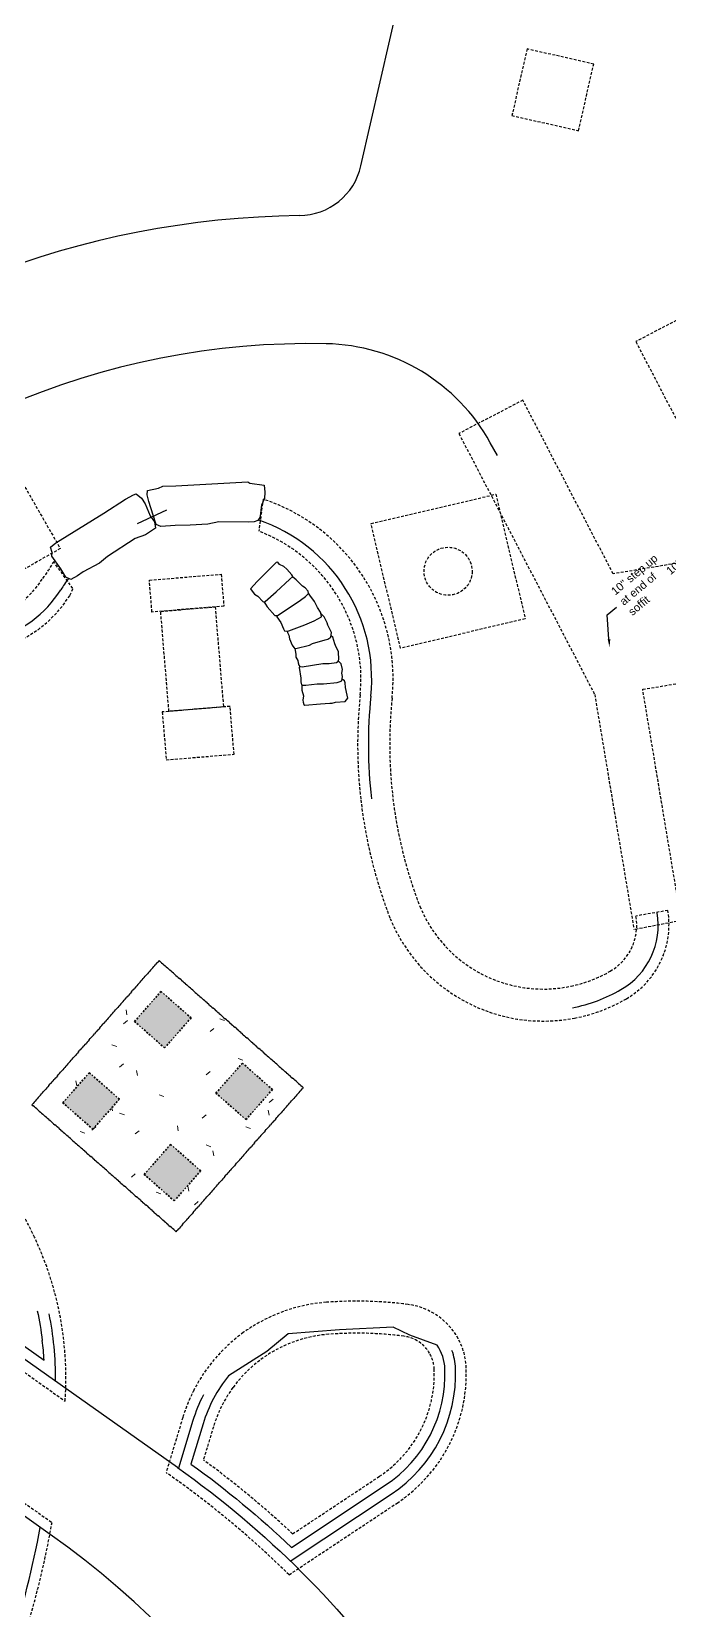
# Model space of a CAD drawing. Header units: feet. Extents: x -128 to 1593, y 35 to 1363.
# Drawn here: x 653.3 to 693.2, y 796.2 to 894.9 of the extents above; entities that cross this region are included whole.
import ezdxf
from ezdxf import colors
from ezdxf.entities.mleader import LeaderData, LeaderLine
from ezdxf.math import Vec2, Vec3

# ---------------------------------------------------------------- set-up
doc = ezdxf.new("R2010")
doc.units = ezdxf.units.FT
doc.header["$LTSCALE"] = 0.7
doc.header["$MEASUREMENT"] = 0
doc.linetypes.add('Dash', pattern=[0.25, 0.125, -0.125])
doc.linetypes.add('HIDDEN', pattern=[0.375, 0.25, -0.125])
doc.layers.get('0').update_dxf_attribs({"color": 250})
for name, color, linetype in [('L-CURB', 250, 'Continuous'), ('L-FOUNDATION-PLAY', 250, 'HIDDEN'), ('L-FOUNDATION-SPREAD', 250, 'HIDDEN'), ('L-PVMT', 250, 'Continuous'), ('L-STONE', 250, 'Continuous'), ('S-FNDN', 250, 'Dash')]:
    doc.layers.add(name, color=color, linetype=linetype)
doc.layers.add('L-NONPLOT', color=250, linetype='Continuous', plot=False)
doc.styles.get("Standard").update_dxf_attribs({"font": 'arial.ttf'})

# ---------------------------------------------------------------- blocks, each defined once
blk = doc.blocks.new('Structural Foundations 1 - Structural Foundations 1-1207264-L1 - Structural')
at = {"layer": 'S-FNDN'}
h = blk.add_hatch(color=256, dxfattribs=at)
h.paths.add_polyline_path([(34.102, -6.688), (36.572, -6.306), (36.19, -3.835), (33.719, -4.217)])
h.paths.add_polyline_path([(40.792, -5.653), (43.263, -5.271), (42.881, -2.8), (40.41, -3.182)])
h.paths.add_polyline_path([(33.067, 0.003), (35.537, 0.385), (35.155, 2.856), (32.685, 2.473)])
h.paths.add_polyline_path([(39.757, 1.038), (42.228, 1.42), (41.846, 3.89), (39.375, 3.508)])
for p, q in [((41.846, 3.89), (39.375, 3.508)), ((39.375, 3.508), (41.846, 3.89)), ((39.375, 3.508), (39.757, 1.038)), ((39.757, 1.038), (39.375, 3.508)), ((42.228, 1.42), (41.846, 3.89)), ((41.846, 3.89), (42.228, 1.42)), ((35.155, 2.856), (32.685, 2.473)), ((32.685, 2.473), (35.155, 2.856)), ((32.685, 2.473), (33.067, 0.003)), ((33.067, 0.003), (32.685, 2.473)), ((35.537, 0.385), (35.155, 2.856)), ((35.155, 2.856), (35.537, 0.385)), ((39.757, 1.038), (42.228, 1.42)), ((42.228, 1.42), (39.757, 1.038)), ((33.067, 0.003), (35.537, 0.385)), ((35.537, 0.385), (33.067, 0.003)), ((42.881, -2.8), (40.41, -3.182)), ((40.41, -3.182), (42.881, -2.8)), ((43.263, -5.271), (42.881, -2.8)), ((42.881, -2.8), (43.263, -5.271)), ((36.19, -3.835), (33.719, -4.217)), ((33.719, -4.217), (36.19, -3.835)), ((36.572, -6.306), (36.19, -3.835)), ((36.19, -3.835), (36.572, -6.306)), ((40.41, -3.182), (40.792, -5.653)), ((40.792, -5.653), (40.41, -3.182)), ((33.719, -4.217), (34.102, -6.688)), ((34.102, -6.688), (33.719, -4.217)), ((40.792, -5.653), (43.263, -5.271)), ((43.263, -5.271), (40.792, -5.653)), ((34.102, -6.688), (36.572, -6.306)), ((36.572, -6.306), (34.102, -6.688))]:
    blk.add_line(p, q, dxfattribs=at)

msp = doc.modelspace()

# ---------------------------------------------------------------- hatches: boundary and pattern name
at = {"layer": 'S-FNDN', "lineweight": 9}
h = msp.add_hatch(dxfattribs=at)
h.set_pattern_fill('FP_1', color=256, angle=48.6032916, style=0, pattern_type=2)
h.set_pattern_definition([(39.8113, (632.031, 805.3427), (4.67015, 6.39207), [0.3168, -5.443, 0.3168, -5.443, -30.72]), (39.8113, (632.031, 805.3427), (4.67015, 6.39207), [-11.52, 0.3168, -11.203, 0.3168, -5.443, -13.44]), (39.8113, (632.031, 805.3427), (4.67015, 6.39207), [-28.8, 0.3168, -3.523, 0.3168, -9.283]), (159.8113, (633.629, 807.9238), (-7.87077, 0.84843), [0.3168, -5.443, 0.3168, -5.443, -30.72]), (159.8113, (633.629, 807.9238), (-7.87077, 0.84843), [-11.52, 0.3168, -11.203, 0.3168, -5.443, -13.44]), (159.8113, (633.629, 807.9238), (-7.87077, 0.84843), [-28.8, 0.3168, -3.523, 0.3168, -9.283]), (279.8113, (631.9075, 811.489), (3.20062, -7.2405), [0.3168, -5.443, 0.3168, -5.443, -30.72]), (279.8113, (631.9075, 811.489), (3.20062, -7.2405), [-11.52, 0.3168, -11.203, 0.3168, -5.443, -13.44]), (279.8113, (631.9075, 811.489), (3.20062, -7.2405), [-28.8, 0.3168, -3.523, 0.3168, -9.283])])
h.paths.add_polyline_path([(662.365556, 819.892738), (670.300781, 828.894527), (661.298993, 836.829752), (653.363767, 827.827963), (660.893262, 821.19059)])
h.paths.add_polyline_path([(662.244242, 821.819195), (660.36887, 823.472366), (662.022042, 825.347739), (663.897414, 823.694567)])
h.paths.add_polyline_path([(666.721153, 826.89784), (664.84578, 828.551012), (666.498952, 830.426385), (668.374325, 828.773213), (667.68191, 827.987732)])
h.paths.add_polyline_path([(657.165597, 826.296105), (655.290224, 827.949277), (656.943396, 829.824649), (658.818769, 828.171477), (657.602326, 826.791534)])
h.paths.add_polyline_path([(661.642507, 831.374751), (659.767134, 833.027922), (661.420306, 834.903295), (663.295679, 833.250123)])
at = {"layer": 'S-FNDN'}
h = msp.add_hatch(color=256, dxfattribs=at)
h.paths.add_polyline_path([(662.244242, 821.819195), (663.897414, 823.694567), (662.022042, 825.347739), (660.36887, 823.472366)])
h.paths.add_polyline_path([(666.721153, 826.89784), (668.374325, 828.773213), (666.498952, 830.426385), (664.84578, 828.551012)])
h.paths.add_polyline_path([(657.165597, 826.296105), (658.818769, 828.171477), (656.943396, 829.824649), (655.290224, 827.949277)])
h.paths.add_polyline_path([(661.642507, 831.374751), (663.295679, 833.250123), (661.420306, 834.903295), (659.767134, 833.027922)])

# ---------------------------------------------------------------- linework, layer by layer
at = {"layer": 'L-CURB'}
for points in [[(640.494496, 820.710417), (640.879806, 821.254458), (654.118775, 811.878126, 0.015839658), (654.009637, 813.097879)], [(653.693539, 814.94578, -0.024256612), (654.009637, 813.097879)], [(679.142342, 811.326868, 0.140379909), (678.654805, 812.808965, 0.121756173)], [(664.049961, 807.898055), (663.289658, 805.379924, -0.033637288), (669.564825, 800.174101), (675.4213, 804.058359)]]:
    msp.add_lwpolyline(points, format="xyb", dxfattribs=at)
msp.add_lwpolyline([(676.958315, 813.424966), (675.907323, 813.938716), (672.565821, 813.768626), (669.349549, 813.509436), (668.0233, 812.403082), (665.638832, 810.900584, 0.09704733), (664.049961, 807.898055), (663.289658, 805.379924, -0.033637288), (669.564825, 800.174101), (675.421322, 804.058373, 0.261751648), (679.142342, 811.326868, 0.140379909), (678.654805, 812.808965)], format="xyb", close=True, dxfattribs=at)
at = {"layer": 'L-FOUNDATION-PLAY'}
for p, q in [((684.272542, 893.776348), (683.322046, 889.618514)), ((688.430376, 892.825852), (684.272542, 893.776348)), ((687.47988, 888.668018), (688.430376, 892.825852)), ((683.322046, 889.618514), (687.47988, 888.668018))]:
    msp.add_line(p, q, dxfattribs=at)
for points in [[(660.855664, 858.599783), (660.691406, 860.593027), (665.176204, 860.962606), (665.340461, 858.969362)], [(665.976802, 849.717806), (665.730812, 852.707704), (661.497644, 852.359535), (661.743557, 849.369631)]]:
    msp.add_lwpolyline(points, close=True, dxfattribs=at)
at = {"layer": 'L-FOUNDATION-SPREAD'}
for p, q in [((667.790207, 865.655233), (667.524368, 863.652011)), ((655.915309, 860.067264), (654.718989, 861.750734)), ((655.733056, 859.642821), (655.915309, 860.067264)), ((640.109186, 820.166376), (655.433021, 809.313463)), ((662.773539, 808.283446), (661.736151, 804.847604)), ((669.408479, 798.470467), (676.158263, 802.947205))]:
    msp.add_line(p, q, dxfattribs=at)
for points in [[(695.050957, 877.574306), (691.05853, 875.498126), (697.890191, 862.361069), (689.646338, 860.985104), (684.006282, 871.830746), (680.013855, 869.754566)], [(680.013855, 869.754566), (688.489742, 853.455714), (690.945847, 838.764575)], [(693.900931, 839.323293), (691.489088, 853.77343), (706.155149, 856.221312)], [(693.900931, 839.323293), (690.934947, 838.762514)], [(693.061253, 839.958358), (691.065543, 839.613233)], [(669.636979, 801.021926), (675.05282, 804.613937)]]:
    msp.add_lwpolyline(points, dxfattribs=at)
for points in [[(648.190969, 858.587856), (644.208418, 865.526105), (651.146667, 869.508655), (655.129217, 862.570406)], [(676.367655, 856.337284), (674.529074, 864.123144), (682.314934, 865.961726), (684.153515, 858.175866)], [(661.397788, 858.644458), (664.798337, 858.924687), (665.314907, 852.673767), (661.913626, 852.393478)]]:
    msp.add_lwpolyline(points, close=True, dxfattribs=at)
for points in [[(650.066355, 792.479422, 0.0383368), (652.411226, 800.833496), (635.100154, 813.093843), (636.256085, 814.725966), (654.613704, 801.724415, -0.034614099), (652.653966, 793.851608, -0.04018387), (651.443894, 790.93677)], [(664.688171, 807.705359), (664.064689, 805.640379, -0.02952615), (669.636979, 801.021926)], [(661.736151, 804.847604, -0.042110766), (669.408479, 798.470467, -0.04037412)]]:
    msp.add_lwpolyline(points, format="xyb", dxfattribs=at)
msp.add_circle((679.341295, 861.149505), 1.5, dxfattribs=at)
for centre, radius, start, end in [((664.09417, 854.436855), 11.811549, 354.06618318, 71.76487731), ((664.03849, 854.422882), 9.865504, 354.17244128, 69.30825229), ((649.39243, 864.471155), 5.981047, 320.9465955, 332.94534662), ((649.231761, 863.706186), 5.666667, 242.22365583, 327.99426938), ((649.231761, 863.706186), 7.666667, 242.22365559, 327.99426918), ((703.822006, 850.326887), 30.128318, 174.10509089, 186.59588102), ((703.822443, 850.326888), 28.128752, 174.10518595, 186.36947264), ((703.759979, 850.315914), 28.065456, 186.36135443, 201.10316599), ((703.749172, 850.313753), 30.054457, 186.58695797, 201.16076417), ((685.283962, 843.380164), 10.333333, 202.26766085, 280.83537017), ((685.283962, 843.380164), 8.333333, 202.35229651, 282.03844196), ((687.825725, 839.026934), 3.292442, 299.84675221, 10.25759897), ((687.760942, 839.081721), 5.372316, 300.25274067, 9.39133606), ((685.283962, 843.380164), 8.333333, 282.03844196, 300.10870056), ((685.283962, 843.380164), 10.333333, 280.83537017, 300.10870056), ((634.817463, 810.765894), 20.666665, 25.13074567, 31.60872428), ((634.81751, 810.765913), 20.666614, 355.96992989, 25.13075226), ((672.506251, 805.344836), 10.166667, 94.32746757, 119.14092359), ((673.638103, 790.3876), 25.166667, 82.68710344, 94.32746757), ((676.311148, 811.216782), 4.166667, 21.04961537, 82.68710322), ((672.506251, 805.344836), 10.166667, 119.14092359, 125.81506041), ((672.506251, 805.344836), 10.166667, 125.81506041, 152.71781383), ((672.506251, 805.344836), 8.166667, 94.32746757, 143.92762582), ((673.638103, 790.3876), 23.166667, 82.68710344, 94.32746757), ((676.311148, 811.216782), 2.166667, 29.9945081, 82.68710344), ((676.311148, 811.216782), 4.166666, 2.22672618, 21.04961604), ((676.311148, 811.216782), 2.166667, 2.22672565, 29.9945081), ((670.8153, 811.003086), 7.666668, 303.55381275, 2.22672576), ((670.815303, 811.003084), 9.666664, 303.55382328, 2.2267374), ((672.506251, 805.344836), 10.166667, 152.71781383, 163.19929115), ((672.506251, 805.344836), 8.166667, 143.92762582, 163.19929105)]:
    msp.add_arc(centre, radius, start, end, dxfattribs=at)
at = {"layer": 'L-NONPLOT'}
msp.add_lwpolyline([(659.955313, 864.131621), (661.773445, 864.993987)], dxfattribs=at)
at = {"layer": 'L-PVMT'}
for p, q in [((673.899623, 886.473936), (677.130439, 900.605435)), ((662.458063, 805.154999), (625.655011, 831.220293)), ((654.501647, 800.986846), (619.301057, 825.917217)), ((669.488694, 799.323639), (675.789781, 803.502782))]:
    msp.add_line(p, q, dxfattribs=at)
for points in [[(682.421017, 868.376382), (681.975091, 869.180737)], [(663.411778, 808.090842), (662.513488, 805.115697)]]:
    msp.add_lwpolyline(points, dxfattribs=at)
for points in [[(654.415235, 814.756789, -0.025671209), (654.721045, 812.727356)], [(654.721045, 812.727356, -0.027049838), (654.816473, 810.567058)], [(662.458063, 805.154999, -0.084880981), (676.757072, 790.85053, -0.084880981)]]:
    msp.add_lwpolyline(points, format="xyb", dxfattribs=at)
for centre, radius, start, end in [((670.000234, 887.365435), 4, 270.6894816, 347.12207288), ((670.72224, 827.369779), 56, 90.6894816, 132.07535413), ((670.72275, 827.370318), 48.000019, 88.7946853, 138.11102177), ((671.480015, 863.362372), 12, 29.00312475, 88.79468031), ((664.071675, 854.431114), 10.5, 354.10509089, 71.00556329), ((649.231761, 863.706186), 7, 242.22365559, 327.99426918), ((664.071675, 854.431114), 10.5, 143.36985555, 147.99426918), ((703.822006, 850.326887), 29.461651, 174.10509089, 186.59588107), ((687.792173, 839.054787), 4.666667, 300.10870068, 9.38367408), ((685.283962, 843.380164), 9.666667, 280.83537015, 300.10870068), ((676.311148, 811.216782), 3.5, 2.22672576, 21.04961556), ((670.815301, 811.003085), 9, 303.5538179, 2.22673217), ((672.506251, 805.344836), 9.5, 152.71781383, 163.19929105), ((1006.900791, 1063.210193), 562, 207.81395683, 236.05602865), ((596.840692, 811.925239), 58, 342.05684606, 349.57017518), ((622.713563, 756.103467), 55, 10.22477851, 54.69244995)]:
    msp.add_arc(centre, radius, start, end, dxfattribs=at)
at = {"layer": 'L-STONE'}
for points in [[(657.570095, 861.655115), (656.55207, 861.106614), (656.20327, 860.861176), (655.787187, 860.627271), (655.470561, 860.780533), (655.166317, 861.299703), (654.597763, 862.094765), (654.615221, 862.310132), (654.512652, 862.660295), (654.853986, 862.928006), (657.851152, 864.787148), (659.210214, 865.647801), (659.692342, 865.917618), (659.877378, 865.974667), (660.202095, 865.724457), (660.420593, 865.351607), (660.737302, 864.601218), (661.020449, 864.227712), (661.065811, 863.843302), (660.445357, 863.430456), (659.801847, 863.186449), (658.076969, 862.072893)], [(666.829141, 866.72985), (666.964518, 866.654082), (667.854237, 866.524696), (667.898889, 866.098045), (667.880262, 865.700887), (667.695342, 865.28615), (667.653727, 864.963039), (667.623234, 864.739837), (667.597438, 864.511616), (667.460961, 864.319719), (667.240193, 864.228066), (666.857535, 864.223442), (665.02583, 864.242619), (664.334727, 864.088533), (663.245473, 864.031568), (662.294662, 864.001689), (661.401384, 863.947313), (661.114283, 864.060513), (660.929188, 864.646619), (660.664753, 865.497532), (660.553984, 865.926979), (660.584676, 866.190201), (661.255389, 866.341257), (661.537629, 866.461115), (662.336998, 866.491813)], [(667.007464, 860.045866), (667.055987, 859.980169), (667.264163, 859.722881), (667.471152, 859.601967), (667.770861, 859.264882), (667.853789, 859.240346), (667.913371, 859.258783), (668.598393, 859.860976), (669.460995, 860.654875), (669.649729, 860.828297), (669.57971, 860.919784), (669.268127, 861.288794), (669.079596, 861.450817), (668.821104, 861.572753), (668.715855, 861.707853), (668.599855, 861.685158), (667.424018, 860.505447)]]:
    msp.add_lwpolyline(points, close=True, dxfattribs=at)
for points in [[(667.837244, 859.245241), (667.940764, 859.082939), (668.037153, 858.926008), (668.523486, 858.387511), (668.640492, 858.378524), (668.677377, 858.371772), (670.133206, 859.341433), (670.433342, 859.566585), (670.61885, 859.767691), (670.605904, 859.906894), (670.418103, 860.113116), (670.261155, 860.226606), (670.028208, 860.447164), (669.863837, 860.612365), (669.629487, 860.809697)], [(668.654368, 858.375984), (668.64138, 858.309802), (668.901429, 857.94525), (669.064036, 857.54477), (669.129199, 857.436571), (669.281401, 857.399365), (669.397027, 857.433231), (670.398875, 857.799475), (670.971473, 858.057972), (671.428551, 858.302811), (671.423411, 858.455813), (671.369352, 858.5941), (671.177216, 858.889786), (671.005677, 859.262466), (670.701937, 859.652603), (670.617531, 859.781874)], [(669.299575, 857.404688), (669.306515, 857.331504), (669.39257, 857.153211), (669.440509, 856.930635), (669.616325, 856.539628), (669.70178, 856.392074), (669.77924, 856.306622), (669.841974, 856.321415), (670.696833, 856.533889), (670.876431, 856.633574), (671.668551, 856.868762), (671.832146, 856.905115), (672.024041, 857.027548), (672.057907, 857.324566), (671.839876, 857.790013), (671.794391, 857.927113), (671.604964, 858.307442), (671.404339, 858.5046)], [(669.782286, 856.307341), (669.799061, 856.21523), (669.832211, 855.942831), (669.844495, 855.778042), (669.966208, 855.57946), (669.989546, 855.4239), (670.014752, 855.288638), (670.089135, 855.206878), (670.223207, 855.181112), (671.527602, 855.386982), (671.908875, 855.379747), (672.381811, 855.442657), (672.459312, 855.507254), (672.528193, 855.627175), (672.488265, 856.125598), (672.311905, 856.509501), (672.276847, 856.611555), (672.136283, 857.032831), (672.034528, 857.119528)], [(670.081453, 855.215322), (670.047764, 855.146974), (670.046529, 855.133355), (670.144289, 854.471794), (670.144901, 854.403038), (670.157257, 854.237022), (670.178302, 854.053053), (670.255115, 854.028919), (670.450872, 854.028374), (671.176364, 854.110415), (671.557383, 854.106862), (672.411721, 854.208141), (672.549996, 854.235523), (672.700527, 854.312027), (672.754382, 854.57562), (672.701021, 854.773906), (672.753748, 855.001442), (672.665023, 855.35799), (672.526565, 855.506588), (672.476961, 855.537981)], [(670.221016, 854.039633), (670.215286, 854.0309), (670.217158, 853.720613), (670.304866, 853.35949), (670.279578, 853.105512), (670.291594, 852.97736), (670.324987, 852.823606), (670.401092, 852.784399), (671.365443, 852.86893), (671.964535, 852.917852), (672.10862, 852.915566), (672.313692, 852.968082), (672.907482, 853.012393), (673.073827, 853.229761), (673.042269, 853.414527), (672.930684, 853.880963), (672.916545, 854.188644), (672.865183, 854.310017), (672.721641, 854.415372)]]:
    msp.add_lwpolyline(points, dxfattribs=at)
at = {"layer": 'S-FNDN'}
for p, q in [((661.298993, 836.829752), (653.363767, 827.827963)), ((653.363767, 827.827963), (661.298993, 836.829752)), ((670.300781, 828.894527), (661.298993, 836.829752)), ((661.298993, 836.829752), (670.300781, 828.894527)), ((661.420306, 834.903295), (659.767134, 833.027922)), ((659.767134, 833.027922), (661.420306, 834.903295)), ((663.295679, 833.250123), (661.420306, 834.903295)), ((661.420306, 834.903295), (663.295679, 833.250123)), ((659.767134, 833.027922), (661.642507, 831.374751)), ((661.642507, 831.374751), (659.767134, 833.027922)), ((661.642507, 831.374751), (663.295679, 833.250123)), ((663.295679, 833.250123), (661.642507, 831.374751)), ((666.498952, 830.426385), (664.84578, 828.551012)), ((664.84578, 828.551012), (666.498952, 830.426385)), ((668.374325, 828.773213), (666.498952, 830.426385)), ((666.498952, 830.426385), (668.374325, 828.773213)), ((656.943396, 829.824649), (655.290224, 827.949277)), ((655.290224, 827.949277), (656.943396, 829.824649)), ((658.818769, 828.171477), (656.943396, 829.824649)), ((656.943396, 829.824649), (658.818769, 828.171477)), ((662.365556, 819.892738), (670.300781, 828.894527)), ((670.300781, 828.894527), (662.365556, 819.892738)), ((664.84578, 828.551012), (666.721153, 826.89784)), ((666.721153, 826.89784), (664.84578, 828.551012)), ((666.721153, 826.89784), (668.374325, 828.773213)), ((668.374325, 828.773213), (666.721153, 826.89784)), ((653.363767, 827.827963), (662.365556, 819.892738)), ((662.365556, 819.892738), (653.363767, 827.827963)), ((655.290224, 827.949277), (657.165597, 826.296105)), ((657.165597, 826.296105), (655.290224, 827.949277)), ((657.165597, 826.296105), (658.818769, 828.171477)), ((658.818769, 828.171477), (657.165597, 826.296105)), ((662.022042, 825.347739), (660.36887, 823.472366)), ((660.36887, 823.472366), (662.022042, 825.347739)), ((663.897414, 823.694567), (662.022042, 825.347739)), ((662.022042, 825.347739), (663.897414, 823.694567)), ((662.244242, 821.819195), (663.897414, 823.694567)), ((663.897414, 823.694567), (662.244242, 821.819195)), ((660.36887, 823.472366), (662.244242, 821.819195)), ((662.244242, 821.819195), (660.36887, 823.472366))]:
    msp.add_line(p, q, dxfattribs=at)

# ---------------------------------------------------------------- block references
at = {"layer": 'S-FNDN', "rotation": 39.81138888888885}
msp.add_blockref('Structural Foundations 1 - Structural Foundations 1-1207264-L1 - Structural', (631.76699, 805.12256), dxfattribs=at)
msp.add_blockref('Structural Foundations 1 - Structural Foundations 1-1207264-L1 - Structural', (631.76699, 805.12256), dxfattribs=at)

# ---------------------------------------------------------------- leaders
ml = msp.add_multileader_mtext('Standard')
ml.set_content('10" step up\\Pat end of\\Psoffit', color=256)
ml.set_leader_properties()
ml.build(insert=Vec2(0, 0))
ml.multileader.update_dxf_attribs({"text_left_attachment_type": 2, "text_right_attachment_type": 2, "dogleg_length": 0.75, "arrow_head_size": 0.5})
ctx = ml.context
ctx.base_point, ctx.char_height, ctx.arrow_head_size, ctx.landing_gap_size, ctx.plane_origin, ctx.plane_x_axis, ctx.plane_y_axis = Vec3(693.374666, 860.243984), 0.5, 0.5, 0.4, Vec3(702.589713, 858.398302), Vec3(0.767856775, 0.640621552), Vec3(-0.640621552, 0.767856775)
ctx.left_attachment, ctx.right_attachment, ctx.text_align_type = 2, 2, 2
notes = []
notes.append((ctx, [(0, (1, 1, 0), (697.180324, 863.419037), (-0.767856775, -0.640621552), 0.75, [(0, [(702.490766, 858.592391)], 0, [])])]))
ctx.mtext.insert, ctx.mtext.text_direction, ctx.mtext.rotation, ctx.mtext.alignment, ctx.mtext.flow_direction = Vec3(695.594542, 863.524642), Vec3(0.767856775, 0.640621552), 0.695307456, 3, 5
ml = msp.add_multileader_mtext('Standard')
ml.set_content('10" step up\\Pat end of\\Psoffit', color=256)
ml.set_leader_properties()
ml.build(insert=Vec2(0, 0))
ml.multileader.update_dxf_attribs({"text_left_attachment_type": 2, "text_right_attachment_type": 2, "dogleg_length": 0.75, "arrow_head_size": 0.5})
ctx = ml.context
ctx.base_point, ctx.char_height, ctx.arrow_head_size, ctx.landing_gap_size, ctx.plane_origin, ctx.plane_x_axis, ctx.plane_y_axis = Vec3(689.851087, 858.90726), 0.5, 0.5, 0.4, Vec3(689.139918, 856.146232), Vec3(0.767856775, 0.640621552), Vec3(-0.640621552, 0.767856775)
ctx.left_attachment, ctx.right_attachment = 2, 2
notes.append((ctx, [(0, (1, 1, 0), (689.275195, 858.426794), (0.767856775, 0.640621552), 0.75, [(0, [(689.418273, 856.403497)], 0, [])])]))
ctx.mtext.insert, ctx.mtext.text_direction, ctx.mtext.rotation, ctx.mtext.flow_direction = Vec3(689.455484, 860.005829), Vec3(0.767856775, 0.640621552), 0.695307456, 5
for ctx, leaders in notes:
    for number, flags, end, landing, length, lines in leaders:
        leader = LeaderData()
        leader.index, (leader.has_last_leader_line, leader.has_dogleg_vector, leader.attachment_direction) = number, flags
        leader.last_leader_point, leader.dogleg_vector, leader.dogleg_length = Vec3(end), Vec3(landing), length
        for number, points, colour, breaks in lines:
            line = LeaderLine()
            line.index, line.vertices, line.color, line.breaks = number, Vec3.list(points), colors.encode_raw_color(colour), breaks
            leader.lines.append(line)
        ctx.leaders.append(leader)

doc.saveas('drawing.dxf')
